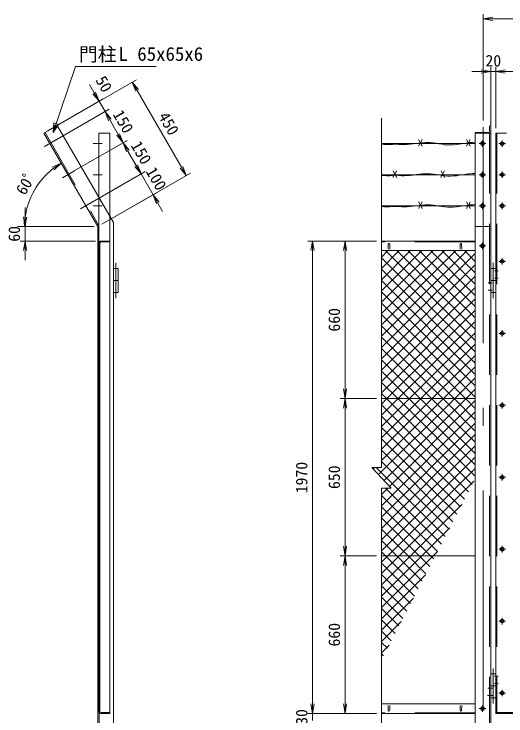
# Model space of a CAD drawing. Units: millimetres, scale not verified. Extents: x -5936 to 5936, y -4198 to 4198.
# Drawn here: x -1380 to 671, y -1067 to 1860 of the extents above; entities that cross this region are included whole.
import ezdxf
from ezdxf.enums import TextEntityAlignment as Align

# ---------------------------------------------------------------- set-up
doc = ezdxf.new("R2010")
doc.units = ezdxf.units.MM
doc.header["$LTSCALE"] = 30
for name, pattern in [('USER1', [58, 30, -9, 2.5, -5, 2.5, -9]), ('USER2', [12.6, 8.4, -4.2]), ('USER3', [50.5, 30, -9, 2.5, -9])]:
    doc.linetypes.add(name, pattern=pattern)
for name, color, linetype, lineweight in [('0-1_27', 3, 'Continuous', 9), ('0-2_D-STR1', 1, 'Continuous', 9), ('0-3_D-STR-TXT', 7, 'Continuous', 9), ('0-6_0', 7, 'Continuous', 9), ('0-8_D-STR-DIM', 7, 'Continuous', 9), ('0-9_32', 1, 'USER3', 9), ('0-A_7', 7, 'Continuous', 9), ('0-E_D-STR2', 7, 'Continuous', 9)]:
    doc.layers.add(name, color=color, linetype=linetype, lineweight=lineweight)
doc.styles.add('ＭＳ ゴシック', font='')
doc.styles.get('ＭＳ ゴシック').set_extended_font_data('MS Gothic')

# ---------------------------------------------------------------- blocks, each defined once
blk = doc.blocks.new('_OPEN')
at = {"layer": '0-6_0'}
blk.add_line((-30, 5), (0, 0), dxfattribs=at)
blk.add_lwpolyline([(-30, -5), (0, 0), (-30, 0)], dxfattribs=at)

msp = doc.modelspace()

# ---------------------------------------------------------------- linework, layer by layer
at = {"layer": '0-1_27'}
for p, q in [((542.99, 1320.21), (151.51, 1320.21)), ((542.99, 1190.31), (151.51, 1190.31)), ((542.99, 1060.4), (151.51, 1060.4)), ((-966.32, 798.8), (-946.32, 798.8)), ((607.99, 798.8), (627.99, 798.8)), ((-966.32, 748.8), (-946.32, 748.8)), ((-966.32, 638.8), (-966.32, 738.8)), ((607.99, 748.8), (627.99, 748.8)), ((-966.32, 698.8), (-946.32, 698.8)), ((607.99, 698.8), (627.99, 698.8)), ((-966.32, -781.2), (-966.32, -881.2)), ((607.99, -891.2), (627.99, -891.2)), ((607.99, -941.2), (627.99, -941.2)), ((607.99, -991.2), (627.99, -991.2))]:
    msp.add_line(p, q, dxfattribs=at)
at = {"layer": '0-1_27', "linetype": 'USER3'}
for p, q in [((-956.32, 675.97), (-956.32, 822.41)), ((617.99, 675.97), (617.99, 822.41)), ((617.99, -868.37), (617.99, -1014.81))]:
    msp.add_line(p, q, dxfattribs=at)
at = {"layer": '0-1_27'}
for points in [[(151.51, 1317.04), (162.18, 1316.29), (174.13, 1315.97), (185.88, 1316.19), (197.45, 1316.95), (208.83, 1318.24), (210.5, 1318.51)], [(542.99, 1325.58), (531.23, 1325.22), (517.94, 1324.15), (504.53, 1322.44), (490.99, 1320.07), (477.53, 1317.7), (464.36, 1315.97), (451.48, 1314.9), (438.88, 1314.47), (426.58, 1314.7), (414.56, 1315.57), (402.82, 1317.1), (391.38, 1319.27), (380, 1321.47), (368.45, 1323.09), (356.75, 1324.12), (344.88, 1324.56), (332.84, 1324.42), (320.65, 1323.69), (308.29, 1322.37), (295.77, 1320.47), (283.26, 1318.54), (270.94, 1317.15), (258.81, 1316.29), (246.87, 1315.97), (235.11, 1316.19), (223.54, 1316.95), (212.16, 1318.24), (210.5, 1318.51)], [(151.51, 1187.14), (162.18, 1186.39), (174.13, 1186.07), (185.88, 1186.29), (197.45, 1187.04), (208.83, 1188.33), (210.5, 1188.61)], [(542.99, 1195.68), (531.23, 1195.31), (517.94, 1194.25), (504.53, 1192.53), (490.99, 1190.16), (477.53, 1187.79), (464.36, 1186.07), (451.48, 1185), (438.88, 1184.57), (426.58, 1184.8), (414.56, 1185.67), (402.82, 1187.19), (391.38, 1189.36), (380, 1191.57), (368.45, 1193.18), (356.75, 1194.21), (344.88, 1194.66), (332.84, 1194.51), (320.65, 1193.78), (308.29, 1192.47), (295.77, 1190.56), (283.26, 1188.63), (270.94, 1187.24), (258.81, 1186.39), (246.87, 1186.07), (235.11, 1186.29), (223.54, 1187.04), (212.16, 1188.33), (210.5, 1188.61)], [(151.51, 1057.24), (162.18, 1056.48), (174.13, 1056.16), (185.88, 1056.38), (197.45, 1057.14), (208.83, 1058.43), (210.5, 1058.7)], [(542.99, 1065.78), (531.23, 1065.41), (517.94, 1064.35), (504.53, 1062.63), (490.99, 1060.26), (477.53, 1057.89), (464.36, 1056.16), (451.48, 1055.09), (438.88, 1054.67), (426.58, 1054.89), (414.56, 1055.77), (402.82, 1057.29), (391.38, 1059.46), (380, 1061.66), (368.45, 1063.28), (356.75, 1064.31), (344.88, 1064.75), (332.84, 1064.61), (320.65, 1063.88), (308.29, 1062.56), (295.77, 1060.66), (283.26, 1058.73), (270.94, 1057.34), (258.81, 1056.48), (246.87, 1056.16), (235.11, 1056.38), (223.54, 1057.14), (212.16, 1058.43), (210.5, 1058.7)]]:
    msp.add_lwpolyline(points, dxfattribs=at)
at = {"layer": '0-2_D-STR1'}
for p, q in [((151.51, 1425.6), (151.51, -30.05)), ((-1256.32, 1363.51), (-1200.03, 1396.01)), ((601.99, 1372.51), (601.99, 1391.51)), ((607.99, 1396.01), (606.49, 1396.01)), ((607.99, 1396.01), (607.99, 1363.51)), ((-1256.32, 1363.51), (-1031.32, 973.8)), ((542.99, 1364.01), (542.99, -1386.2)), ((607.99, 1363.51), (542.99, 1363.51)), ((607.99, 1363.51), (542.99, 1363.51)), ((607.99, 1363.51), (542.99, 1363.51)), ((595.99, 1366.51), (545.49, 1366.51)), ((607.99, 1363.79), (607.99, -1386.2)), ((672.99, 1363.51), (627.99, 1363.51)), ((627.99, 1363.51), (627.99, -1056.2)), ((-1031.32, 973.8), (-1031.32, -1386.2)), ((542.99, 973.8), (607.99, 973.8)), ((-1026.32, 893.8), (-1026.32, 908.8)), ((-1026.32, 868.8), (-1026.32, 908.18)), ((-1020.69, 913.8), (-981.32, 913.8)), ((-1017.32, 910.43), (-983.57, 910.43)), ((-981.32, 913.8), (-981.32, -1056.2)), ((-981.32, 913.8), (-981.32, 912.68)), ((542.99, 913.8), (151.51, 913.8)), ((-1026.32, -1050.57), (-1026.32, 898.59)), ((-1022.94, -1013.45), (-1022.94, 904.8)), ((-1022.94, 871.05), (-1022.94, 904.8)), ((179.24, 880.3), (179.99, 900.8)), ((186.74, 880.3), (185.99, 900.8)), ((479.24, 880.3), (479.99, 900.8)), ((486.74, 880.3), (485.99, 900.8)), ((-1026.32, 868.8), (-1025.19, 868.8)), ((542.99, 873.8), (151.51, 873.8)), ((622.76, 788.8), (638.78, 788.8)), ((613.23, 738.8), (597.2, 738.8)), ((622.76, 758.8), (638.78, 758.8)), ((613.23, 708.8), (597.2, 708.8)), ((542.99, 256.8), (151.51, 256.8)), ((111.51, -30.05), (191.51, -116.21)), ((151.51, -30.05), (111.51, -30.05)), ((151.51, -116.21), (151.51, -1151.88)), ((151.51, -116.21), (191.51, -116.21)), ((542.99, -399.2), (151.51, -399.2)), ((622.76, -901.2), (638.78, -901.2)), ((622.27, -931.2), (638.78, -931.2)), ((594.5, -951.2), (616.44, -951.2)), ((594.01, -981.2), (615.45, -981.2)), ((-1026.32, -1011.2), (-1025.19, -1011.2)), ((-1026.32, -1011.2), (-1025.19, -1011.2)), ((-1026.32, -1011.2), (-1026.32, -1050.57)), ((-1026.32, -1011.2), (-1026.32, -1050.57)), ((-1022.94, -1013.45), (-1022.94, -1047.2)), ((-1022.94, -1013.45), (-1022.94, -1047.2)), ((542.99, -1016.2), (151.51, -1016.2)), ((179.24, -1022.7), (179.99, -1043.2)), ((186.74, -1022.7), (185.99, -1043.2)), ((479.24, -1022.7), (479.99, -1043.2)), ((486.74, -1022.7), (485.99, -1043.2)), ((-1026.32, -1036.2), (-1026.32, -1050.57)), ((-1017.32, -1052.82), (-983.57, -1052.82)), ((-1017.32, -1052.82), (-983.57, -1052.82)), ((-1020.69, -1056.2), (-981.32, -1056.2)), ((-1017.88, -1056.2), (-989.76, -1056.2)), ((-981.32, -1056.2), (-981.32, -1055.07)), ((-981.32, -1056.2), (-981.32, -1055.07)), ((542.99, -1056.2), (151.51, -1056.2)), ((627.99, -1056.2), (1577.99, -1056.2))]:
    msp.add_line(p, q, dxfattribs=at)
at = {"layer": '0-2_D-STR1', "linetype": 'USER3'}
for p, q in [((575.49, 1388.33), (575.49, -1443.44)), ((-1012.86, 1320.21), (-1050.91, 1320.21)), ((586.43, 1320.21), (559.54, 1320.21)), ((572.99, 1333.64), (572.99, 1306.76)), ((641.56, 1320.21), (668.44, 1320.21)), ((654.99, 1306.78), (654.99, 1333.66)), ((572.99, 1203.74), (572.99, 1176.86)), ((654.99, 1176.88), (654.99, 1203.76)), ((-1012.86, 1190.31), (-1050.91, 1190.31)), ((586.43, 1190.31), (559.54, 1190.31)), ((641.56, 1190.31), (668.44, 1190.31)), ((-1012.86, 1060.4), (-1050.91, 1060.4)), ((586.43, 1060.4), (559.54, 1060.4)), ((572.99, 1073.84), (572.99, 1046.95)), ((641.56, 1060.4), (668.44, 1060.4)), ((654.99, 1046.97), (654.99, 1073.85)), ((586.43, 893.8), (559.54, 893.8)), ((572.99, 907.23), (572.99, 880.35)), ((641.56, 828.8), (668.44, 828.8)), ((654.99, 815.37), (654.99, 842.25)), ((641.56, 528.8), (668.44, 528.8)), ((654.99, 515.37), (654.99, 542.25)), ((654.99, 215.37), (654.99, 242.25)), ((641.56, 228.8), (668.44, 228.8)), ((654.99, -84.63), (654.99, -57.75)), ((641.56, -71.2), (668.44, -71.2)), ((641.56, -371.2), (668.44, -371.2)), ((654.99, -384.63), (654.99, -357.75)), ((641.56, -671.2), (668.44, -671.2)), ((654.99, -684.63), (654.99, -657.75)), ((654.99, -984.63), (654.99, -957.75)), ((641.56, -971.2), (668.44, -971.2)), ((572.99, -1022.77), (572.99, -1049.65)), ((586.43, -1036.2), (559.54, -1036.2))]:
    msp.add_line(p, q, dxfattribs=at)
at = {"layer": '0-2_D-STR1', "linetype": 'USER2'}
for p, q in [((-1251.12, 1366.51), (-1026.32, 977.14)), ((601.99, 1363.79), (601.99, -1386.2)), ((631.99, 1363.79), (631.99, -1052.2)), ((542.99, 910.8), (151.51, 910.8)), ((542.99, -1053.2), (151.51, -1053.2)), ((631.99, -1052.2), (1573.99, -1052.2)), ((-1025.32, -1053.78), (-1025.32, -1386.2))]:
    msp.add_line(p, q, dxfattribs=at)
at = {"layer": '0-2_D-STR1', "linetype": 'USER1'}
for p, q in [((-1026.32, 1363.51), (-981.32, 1363.51)), ((-1026.32, 1363.51), (-1026.32, 913.8)), ((-981.32, 1363.51), (-981.32, 913.8)), ((-1026.32, 908.18), (-1026.32, 977.14))]:
    msp.add_line(p, q, dxfattribs=at)
at = {"layer": '0-2_D-STR1'}
msp.add_lwpolyline([(-1200.03, 1396.01), (-966.32, 991.22), (-966.32, -1386.2)], dxfattribs=at)
for points in [[(565.15, 1320.21), (569.07, 1327), (576.91, 1327), (580.83, 1320.21), (576.91, 1313.42), (569.07, 1313.42)], [(654.99, 1328.05), (661.78, 1324.13), (661.78, 1316.29), (654.99, 1312.37), (648.2, 1316.29), (648.2, 1324.13)], [(565.15, 1190.31), (569.07, 1197.1), (576.91, 1197.1), (580.83, 1190.31), (576.91, 1183.52), (569.07, 1183.52)], [(654.99, 1198.15), (661.78, 1194.23), (661.78, 1186.39), (654.99, 1182.47), (648.2, 1186.39), (648.2, 1194.23)], [(565.15, 1060.4), (569.07, 1067.19), (576.91, 1067.19), (580.83, 1060.4), (576.91, 1053.61), (569.07, 1053.61)], [(654.99, 1068.24), (661.78, 1064.32), (661.78, 1056.48), (654.99, 1052.56), (648.2, 1056.48), (648.2, 1064.32)], [(565.15, 893.8), (569.07, 900.59), (576.91, 900.59), (580.83, 893.8), (576.91, 887.01), (569.07, 887.01)], [(654.99, 836.64), (661.78, 832.72), (661.78, 824.88), (654.99, 820.96), (648.2, 824.88), (648.2, 832.72)], [(654.99, 536.64), (661.78, 532.72), (661.78, 524.88), (654.99, 520.96), (648.2, 524.88), (648.2, 532.72)], [(654.99, 236.64), (661.78, 232.72), (661.78, 224.88), (654.99, 220.96), (648.2, 224.88), (648.2, 232.72)], [(654.99, -63.36), (661.78, -67.28), (661.78, -75.12), (654.99, -79.04), (648.2, -75.12), (648.2, -67.28)], [(654.99, -363.36), (661.78, -367.28), (661.78, -375.12), (654.99, -379.04), (648.2, -375.12), (648.2, -367.28)], [(654.99, -663.36), (661.78, -667.28), (661.78, -675.12), (654.99, -679.04), (648.2, -675.12), (648.2, -667.28)], [(654.99, -963.36), (661.78, -967.28), (661.78, -975.12), (654.99, -979.04), (648.2, -975.12), (648.2, -967.28)], [(565.15, -1036.2), (569.07, -1042.99), (576.91, -1042.99), (580.83, -1036.2), (576.91, -1029.41), (569.07, -1029.41)]]:
    msp.add_lwpolyline(points, close=True, dxfattribs=at)
for centre in [(572.99, 1320.21), (654.99, 1320.21), (572.99, 1190.31), (654.99, 1190.31), (572.99, 1060.4), (654.99, 1060.4), (572.99, 893.8), (654.99, 828.8), (654.99, 528.8), (654.99, 228.8), (654.99, -71.2), (654.99, -371.2), (654.99, -671.2), (654.99, -971.2), (572.99, -1036.2)]:
    msp.add_circle(centre, 6.8, dxfattribs=at)
for centre, radius, start, end in [((606.49, 1391.51), 4.5, 90, 180), ((545.49, 1364.01), 2.5, 89.9999, 180), ((595.99, 1372.51), 6, 269.99992, 359.99999), ((-1020.69, 908.18), 5.62, 90, 180), ((-1017.32, 904.8), 5.62, 90, 180), ((-983.57, 912.68), 2.25, 270, 0), ((182.99, 900.8), 3, 0, 180), ((482.99, 900.8), 3, 0, 180), ((-1025.19, 871.05), 2.25, 270, 0), ((-1025.19, -1013.45), 2.25, 0, 90), ((-1025.19, -1013.45), 2.25, 0, 90), ((-1020.69, -1050.57), 5.62, 180, 270), ((-1020.69, -1050.57), 5.62, 180, 270), ((-1017.32, -1047.2), 5.62, 180, 270), ((-1017.32, -1047.2), 5.62, 180, 270), ((-983.57, -1055.07), 2.25, 0, 90), ((-983.57, -1055.07), 2.25, 0, 90), ((182.99, -1043.2), 3, 180, 0), ((482.99, -1043.2), 3, 180, 0)]:
    msp.add_arc(centre, radius, start, end, dxfattribs=at)
at = {"layer": '0-3_D-STR-TXT'}
msp.add_lwpolyline([(-1217.25, 1366.17), (-1124.26, 1642.07), (-788.34, 1642.07)], dxfattribs=at)
at = {"layer": '0-8_D-STR-DIM'}
for p, q in [((575.49, 1416.07), (575.49, 1860.34)), ((2550.49, 1840.34), (615.49, 1840.34)), ((607.99, 1383.79), (607.99, 1640.48)), ((627.99, 1383.79), (627.99, 1640.48)), ((627.99, 1383.79), (627.99, 1640.48)), ((567.99, 1620.48), (527.99, 1620.48)), ((607.99, 1620.48), (627.99, 1620.48)), ((1537.99, 1620.48), (667.99, 1620.48)), ((667.99, 1620.48), (707.99, 1620.48)), ((-1239, 1373.51), (-870.02, 1586.54)), ((-1045.91, 1531.18), (-1065.91, 1565.82)), ((-867.35, 1541.9), (-682.35, 1221.47)), ((-1239, 1373.51), (-1008.59, 1506.54)), ((-1000.91, 1453.24), (-1025.91, 1496.54)), ((-1214, 1330.21), (-983.59, 1463.24)), ((-1214, 1330.21), (-983.59, 1463.24)), ((-945.91, 1357.98), (-980.91, 1418.6)), ((-980.91, 1418.6), (-960.91, 1383.96)), ((-1139, 1200.31), (-908.59, 1333.33)), ((-1139, 1200.31), (-908.59, 1333.33)), ((-870.91, 1228.07), (-905.91, 1288.69)), ((-870.91, 1228.07), (-890.91, 1262.71)), ((-1064, 1070.4), (-833.59, 1203.43)), ((-1064, 1070.4), (-833.59, 1203.43)), ((-1014, 983.8), (-645.02, 1196.83)), ((-800.91, 1106.83), (-850.91, 1193.43)), ((-1014, 983.8), (-783.59, 1116.83)), ((-1334.44, 1013.8), (-1334.44, 1053.8)), ((-780.91, 1072.19), (-760.91, 1037.55)), ((-1046.85, 973.8), (-1366.55, 973.8)), ((-1051.32, 973.8), (-1354.44, 973.8)), ((-1334.44, 973.8), (-1334.44, 913.8)), ((-1040.69, 913.8), (-1354.44, 913.8)), ((91.51, 913.8), (-156.04, 913.8)), ((131.51, 913.8), (-20.15, 913.8)), ((-1334.44, 873.8), (-1334.44, 833.8)), ((-136.04, 873.8), (-136.04, -1016.2)), ((-0.15, 296.8), (-0.15, 873.8)), ((-946.32, 798.8), (-946.32, 698.8)), ((131.51, 256.8), (-20.15, 256.8)), ((131.51, 256.8), (-20.15, 256.8)), ((-0.15, -359.2), (-0.15, 216.8)), ((131.51, -399.2), (-20.15, -399.2)), ((131.51, -399.2), (-20.15, -399.2)), ((-0.15, -1016.2), (-0.15, -439.2)), ((-136.04, -1016.2), (-136.04, -976.2)), ((91.51, -1056.2), (-156.04, -1056.2)), ((91.51, -1056.2), (-156.04, -1056.2)), ((-136.04, -1056.2), (-136.04, -1086.2)), ((131.51, -1056.2), (-20.15, -1056.2))]:
    msp.add_line(p, q, dxfattribs=at)
msp.add_arc((-1031.32, 973.8), 304.87, 127.52291, 172.47709, dxfattribs=at)
at = {"layer": '0-9_32'}
for p, q in [((-1253.39, 1307.47), (-1202.72, 1336.72)), ((-1178.39, 1177.56), (-1127.72, 1206.82)), ((-1103.39, 1047.66), (-1052.72, 1076.92))]:
    msp.add_line(p, q, dxfattribs=at)
at = {"layer": '0-A_7'}
for p, q in [((-1217.25, 1366.17), (-1214.72, 1406.09)), ((-1214.72, 1406.09), (-1195.1, 1399.48)), ((-1217.25, 1366.17), (-1195.1, 1399.48)), ((-1214.16, 1375.33), (-1212.9, 1395.29)), ((-1214.16, 1375.33), (-1203.09, 1391.98)), ((-1212.9, 1395.29), (-1203.09, 1391.98))]:
    msp.add_line(p, q, dxfattribs=at)
at = {"layer": '0-E_D-STR2'}
for p, q in [((151.51, 846.9), (178.41, 873.8)), ((151.51, 799.76), (225.55, 873.8)), ((151.51, 752.62), (272.69, 873.8)), ((151.51, 705.48), (319.83, 873.8)), ((151.51, 658.34), (366.97, 873.8)), ((151.51, 611.2), (414.11, 873.8)), ((151.51, 564.06), (461.25, 873.8)), ((151.51, 516.92), (508.39, 873.8)), ((151.51, 469.78), (542.99, 861.26)), ((542.99, 498.7), (167.89, 873.8)), ((542.99, 545.84), (215.03, 873.8)), ((542.99, 592.98), (262.17, 873.8)), ((542.99, 640.12), (309.31, 873.8)), ((542.99, 687.26), (356.45, 873.8)), ((542.99, 734.4), (403.59, 873.8)), ((542.99, 781.54), (450.73, 873.8)), ((542.99, 828.68), (497.87, 873.8)), ((542.99, 451.56), (151.51, 843.04)), ((151.51, 422.64), (542.99, 814.12)), ((542.99, 404.42), (151.51, 795.9)), ((151.51, 375.5), (542.99, 766.98)), ((542.99, 357.27), (151.51, 748.76)), ((151.51, 328.36), (542.99, 719.84)), ((542.99, 310.13), (151.51, 701.62)), ((151.51, 281.22), (542.99, 672.7)), ((542.99, 262.99), (151.51, 654.48)), ((174.23, 256.8), (542.99, 625.56)), ((221.38, 256.8), (542.99, 578.42)), ((268.52, 256.8), (542.99, 531.28)), ((315.66, 256.8), (542.99, 484.14)), ((362.8, 256.8), (542.99, 437)), ((409.94, 256.8), (542.99, 389.86)), ((457.08, 256.8), (542.99, 342.72)), ((504.22, 256.8), (542.99, 295.58)), ((139.78, -60.5), (457.08, 256.8)), ((151.51, 234.08), (174.23, 256.8)), ((151.51, 186.94), (221.38, 256.8)), ((151.51, 139.8), (268.52, 256.8)), ((151.51, 92.66), (315.66, 256.8)), ((151.51, 45.51), (362.8, 256.8)), ((151.51, -1.63), (409.94, 256.8)), ((162.47, -84.94), (504.22, 256.8)), ((185.17, -109.39), (542.99, 248.44)), ((513.98, -132.26), (151.51, 230.21)), ((151.51, -190.19), (542.99, 201.29)), ((497.91, -163.32), (151.51, 183.07)), ((151.51, -237.33), (542.99, 154.15)), ((481.83, -194.39), (151.51, 135.93)), ((151.51, -284.47), (542.99, 107.01)), ((465.76, -225.46), (151.51, 88.79)), ((151.51, -331.61), (542.99, 59.87)), ((449.68, -256.52), (151.51, 41.65)), ((151.51, -378.75), (542.99, 12.73)), ((433.61, -287.59), (151.51, -5.49)), ((117.08, -36.05), (123.08, -30.05)), ((417.53, -318.65), (128.93, -30.05)), ((151.51, -143.05), (178.34, -116.21)), ((401.46, -349.72), (167.95, -116.21)), ((385.39, -380.79), (151.51, -146.91)), ((288.94, -567.18), (151.51, -429.75)), ((272.87, -598.25), (151.51, -476.89)), ((151.51, -661.59), (335.07, -478.03)), ((256.79, -629.32), (151.51, -524.03)), ((240.72, -660.38), (151.51, -571.18)), ((151.51, -708.73), (284.52, -575.72)), ((224.64, -691.45), (151.51, -618.32)), ((208.57, -722.51), (151.51, -665.46)), ((151.51, -755.87), (233.98, -673.4)), ((192.49, -753.58), (151.51, -712.6)), ((176.42, -784.65), (151.51, -759.74)), ((151.51, -803.01), (183.44, -771.09)), ((160.35, -815.71), (151.51, -806.88))]:
    msp.add_line(p, q, dxfattribs=at)
for points in [[(542.99, 215.85), (502.05, 256.8), (151.51, 607.34)], [(542.99, 168.71), (454.9, 256.8), (151.51, 560.2)], [(542.99, 121.57), (407.76, 256.8), (151.51, 513.06)], [(542.99, 74.43), (360.62, 256.8), (151.51, 465.91)], [(542.99, 27.29), (313.48, 256.8), (151.51, 418.77)], [(542.99, -19.85), (266.34, 256.8), (151.51, 371.63)], [(542.99, -66.99), (219.2, 256.8), (151.51, 324.49)], [(530.05, -101.19), (172.06, 256.8), (151.51, 277.35)], [(151.51, -425.89), (178.2, -399.2), (542.99, -34.41)], [(151.51, -473.03), (225.34, -399.2), (537.24, -87.3)], [(151.51, -520.17), (272.48, -399.2), (486.7, -184.98)], [(369.31, -411.85), (356.66, -399.2), (151.51, -194.05)], [(353.24, -442.92), (309.52, -399.2), (151.51, -241.19)], [(151.51, -567.31), (319.62, -399.2), (436.16, -282.67)], [(337.16, -473.99), (262.38, -399.2), (151.51, -288.33)], [(321.09, -505.05), (215.24, -399.2), (151.51, -335.47)], [(151.51, -614.45), (366.76, -399.2), (385.61, -380.35)], [(305.01, -536.12), (168.1, -399.2), (151.51, -382.61)]]:
    msp.add_lwpolyline(points, dxfattribs=at)

# ---------------------------------------------------------------- block references
at = {"layer": '0-8_D-STR-DIM', "xscale": 1.333333, "yscale": 1.333333}
for p, rotation in [((575.49, 1840.34), 180), ((627.99, 1620.48), 180), ((627.99, 1620.48), 180), ((-887.35, 1576.54), 120), ((-1025.91, 1496.54), 300), ((-1000.91, 1453.24), 120), ((-1000.91, 1453.24), 120), ((-925.91, 1323.33), 300), ((-925.91, 1323.33), 120), ((-1183.75, 1237.82), 33.76146), ((-850.91, 1193.43), 300), ((-850.91, 1193.43), 300), ((-662.35, 1186.83), 300), ((-800.91, 1106.83), 120), ((-1336.18, 973.8), 266.23854), ((-1334.44, 973.8), 270), ((-1334.44, 913.8), 90), ((-136.04, 913.8), 90), ((-0.15, 913.8), 90), ((-0.15, 256.8), 270), ((-0.15, 256.8), 90), ((-0.15, -399.2), 270), ((-0.15, -399.2), 90), ((-136.04, -1056.2), 270), ((-136.04, -1056.2), 270), ((-0.15, -1056.2), 270)]:
    msp.add_blockref('_OPEN', p, dxfattribs=dict(at, rotation=rotation))
msp.add_blockref('_OPEN', (607.99, 1620.48), dxfattribs=at)

# ---------------------------------------------------------------- texts
at = {"layer": '0-1_27', "style": 'ＭＳ ゴシック', "width": 1.2}
for p in [(302.09, 1299.94), (502.09, 1299.94), (195.38, 1170.03), (395.38, 1170.03), (302.09, 1040.13), (502.09, 1040.13)]:
    msp.add_text('X', height=28.81, dxfattribs=at).set_placement(p, align=Align.BOTTOM_LEFT)
at = {"layer": '0-3_D-STR-TXT', "style": 'ＭＳ ゴシック'}
for s, p in [('門柱', (-1109.83, 1646.64)), ('L 65x65x6', (-944.79, 1647.78))]:
    msp.add_text(s, height=57.62, dxfattribs=at).set_placement(p, align=Align.BOTTOM_LEFT)
at = {"layer": '0-8_D-STR-DIM', "style": 'ＭＳ ゴシック'}
msp.add_text('20', height=48.17, dxfattribs=at).set_placement((585.24, 1627.23), align=Align.BOTTOM_LEFT)
for s, rotation, p in [('50', 300, (-1055.14, 1577.91)), ('150', 300, (-982.89, 1435.52)), ('450', 300, (-793.25, 1427.06)), ('150', 300, (-907.89, 1305.62)), ('100', 300, (-845.39, 1197.37)), ('60ﾟ', 60, (-1321.87, 1093.78)), ('60', 90, (-1341.19, 910.8)), ('660', 90, (-6.9, 536.05)), ('1970', 90, (-142.79, -138.1)), ('650', 90, (-6.9, -120.45)), ('660', 90, (-6.9, -776.95)), ('30', 90, (-142.79, -1103.82))]:
    msp.add_text(s, height=48.17, rotation=rotation, dxfattribs=at).set_placement(p, align=Align.BOTTOM_LEFT)

doc.saveas('drawing.dxf')
